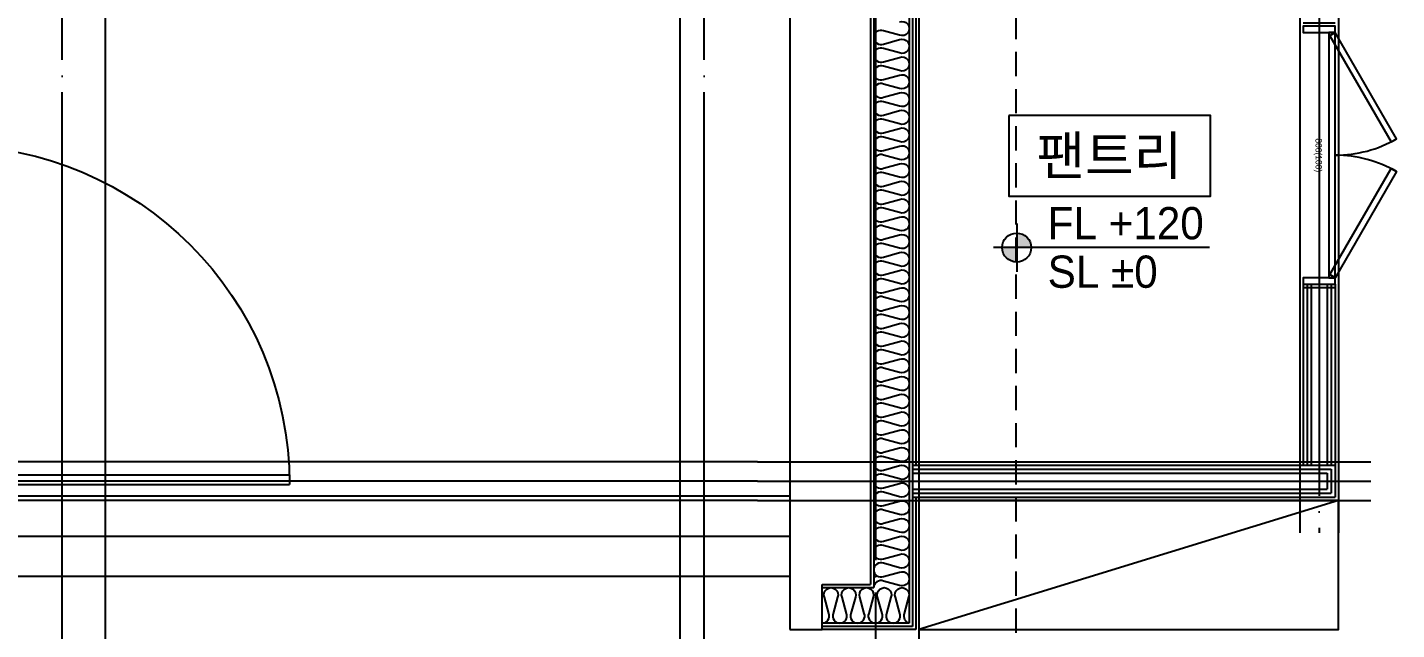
# Model space of a CAD drawing. Header units: millimetres. Extents: x -24416 to 92204, y -190080 to 23760.
# Drawn here: x 60927 to 65169, y -9857 to -7991 of the extents above; entities that cross this region are included whole.
import ezdxf
from ezdxf.enums import TextEntityAlignment as Align
from ezdxf.xclip import XClip

# ---------------------------------------------------------------- set-up
doc = ezdxf.new("R2010")
doc.units = ezdxf.units.MM
doc.header["$LTSCALE"] = 50
doc.header["$XCLIPFRAME"] = 0
for name, pattern in [('AUDIT_D_220706163347-0', [0]), ('CEN', [62, 60, -1, 0, -1]), ('HID', [2.3, 1.5, -0.8])]:
    doc.linetypes.add(name, pattern=pattern)
for name, color, linetype in [('A-레벨', 7, 'AUDIT_D_220706163347-0'), ('A-창호부호', 4, 'Continuous'), ('CEN_CON', 1, 'CEN'), ('CEN_WALL', 12, 'CEN'), ('CONC', 2, 'Continuous'), ('dan1', 7, 'HID'), ('DOOR', 4, 'Continuous'), ('FUR', 4, 'Continuous'), ('INS', 8, 'Continuous'), ('WAL_DRY', 7, 'Continuous'), ('실명', 3, 'AUDIT_D_220706163347-0'), ('실명박스', 7, 'AUDIT_D_220706163347-0')]:
    doc.layers.add(name, color=color, linetype=linetype)
for name, color, linetype, plot in [('AA-XXXX-MC', 153, 'AUDIT_D_220706163347-0', False), ('Def-PrintX', 147, 'Continuous', False), ('MC', 135, 'Continuous', False), ('X - 단위세대$0$0_임시', 134, 'Continuous', False)]:
    doc.layers.add(name, color=color, linetype=linetype, plot=plot)
doc.styles.add('HAUD01', font='Dotum.ttf')
doc.styles.add('HAUD02', font='Dotum.ttf', dxfattribs={"width": 0.8})
doc.styles.get("Standard").update_dxf_attribs({"font": 'txt', "bigfont": 'whgtxt.shx'})

# ---------------------------------------------------------------- blocks, each defined once
blk = doc.blocks.new('DOOR-800(100)')
at = {"layer": 'DOOR'}
for points in [[(359.1, 272.7), (349.1, 290), (20, 100), (30, 82.7)], [(440.9, 272.7), (450.9, 290), (780, 100), (770, 82.7)], [(20, 100), (0, 100), (0, 0), (20, 0)], [(780, 80), (780, 100), (20, 100), (20, 80)], [(800, 100), (780, 100), (780, 0), (800, 0)]]:
    blk.add_lwpolyline(points, close=True, dxfattribs=at)
for centre, start, end in [((20, 100), 0, 30), ((780, 100), 150, 180)]:
    blk.add_arc(centre, 380, start, end, dxfattribs=at)
at = {"layer": 'X - 단위세대$0$0_임시'}
for p, q in [((-10, 0), (-10, 100)), ((810, 0), (810, 100))]:
    blk.add_line(p, q, dxfattribs=at)
at = {"layer": 'X - 단위세대$0$0_임시', "style": 'HAUD02'}
blk.add_text('800(100)', height=20, dxfattribs=at).set_placement((400.3, 46.2), align=Align.MIDDLE)
blk = doc.blocks.new('U-76B(확장)', base_point=(4647231.1, 20750.39))
at = {"layer": 'CEN_CON'}
blk.add_line((12890, 8015), (7670, 8015), dxfattribs=at)
at = {"layer": 'CEN_WALL'}
for p, q in [((10135, 8380), (10135, 6480)), ((13090, 6640), (9975, 6640))]:
    blk.add_line(p, q, dxfattribs=at)
at = {"layer": 'CONC'}
for p, q in [((15030, 8280), (9675, 8280)), ((9675, 8280), (9675, 8180)), ((9675, 8180), (9815, 8180)), ((9815, 8180), (9815, 8030)), ((15043, 8030), (9815, 8030))]:
    blk.add_line(p, q, dxfattribs=at)
at = {"layer": 'dan1'}
blk.add_line((15030, 7580), (8065, 7580), dxfattribs=at)
at = {"layer": 'FUR'}
blk.add_lwpolyline([(10075, 6580), (10075, 7880), (9675, 7880), (9675, 6580), (10075, 6580), (9675, 7880)], dxfattribs=at)
at = {"layer": 'INS'}
for p, q in [((9695, 7910), (9695, 8180)), ((9805, 8180), (9805, 8020)), ((15030, 8020), (9805, 8020)), ((15030, 7910), (9695, 7910))]:
    blk.add_line(p, q, dxfattribs=at)
for points in [[(9695, 8180, 0.5248557), (9724.81, 8159.43), (9775.19, 8173.07, -1.4491979), (9775.19, 8131.93), (9724.81, 8145.57, 0.5248557), (9695, 8125, 0.5248557), (9724.81, 8104.43), (9775.19, 8118.07, -1.4491979), (9775.19, 8076.93), (9724.81, 8090.57, 0.5248557), (9695, 8070, 0.5248557), (9724.81, 8049.43), (9775.19, 8063.07, -1.4491979), (9775.19, 8021.93), (9724.81, 8035.57, 0.5248557), (9695, 8015, 0.5248557), (9724.81, 7994.43), (9775.19, 8008.07, -1.4491979), (9775.19, 7966.93), (9724.81, 7980.57, 0.5248557), (9695, 7960, 0.5248557), (9724.81, 7939.43), (9775.19, 7953.07, -1.4491979), (9775.19, 7911.93), (9724.81, 7925.57, 0.4538177), (9695.58, 7910, 0.4538177)], [(11558.07, 7939.81, -1.4491979), (11516.93, 7939.81), (11530.57, 7990.19, 0.5248557), (11510, 8020, 0.5248557), (11489.43, 7990.19), (11503.07, 7939.81, -1.4491979), (11461.93, 7939.81), (11475.57, 7990.19, 0.5248557), (11455, 8020, 0.5248557), (11434.43, 7990.19), (11448.07, 7939.81, -1.4491979), (11406.93, 7939.81), (11420.57, 7990.19, 0.5248557), (11400, 8020, 0.5248557), (11379.43, 7990.19), (11393.07, 7939.81, -1.4491979), (11351.93, 7939.81), (11365.57, 7990.19, 0.5248557), (11345, 8020, 0.5248557), (11324.43, 7990.19), (11338.07, 7939.81, -1.4491979), (11296.93, 7939.81), (11310.57, 7990.19, 0.5248557), (11290, 8020, 0.5248557), (11269.43, 7990.19), (11283.07, 7939.81, -1.4491979), (11241.93, 7939.81), (11255.57, 7990.19, 0.5248557), (11235, 8020, 0.5248557), (11214.43, 7990.19), (11228.07, 7939.81, -1.4491979), (11186.93, 7939.81), (11200.57, 7990.19, 0.5248557), (11180, 8020, 0.5248557), (11159.43, 7990.19), (11173.07, 7939.81, -1.4491979), (11131.93, 7939.81), (11145.57, 7990.19, 0.5248557), (11125, 8020, 0.5248557), (11104.43, 7990.19), (11118.07, 7939.81, -1.4491979), (11076.93, 7939.81), (11090.57, 7990.19, 0.5248557), (11070, 8020, 0.5248557), (11049.43, 7990.19), (11063.07, 7939.81, -1.4491979), (11021.93, 7939.81), (11035.57, 7990.19, 0.5248557), (11015, 8020, 0.5248557), (10994.43, 7990.19), (11008.07, 7939.81, -1.4491979), (10966.93, 7939.81), (10980.57, 7990.19, 0.5248557), (10960, 8020, 0.5248557), (10939.43, 7990.19), (10953.07, 7939.81, -1.4491979), (10911.93, 7939.81), (10925.57, 7990.19, 0.5248557), (10905, 8020, 0.5248557), (10884.43, 7990.19), (10898.07, 7939.81, -1.4491979), (10856.93, 7939.81), (10870.57, 7990.19, 0.5248557), (10850, 8020, 0.5248557), (10829.43, 7990.19), (10843.07, 7939.81, -1.4491979), (10801.93, 7939.81), (10815.57, 7990.19, 0.5248557), (10795, 8020, 0.5248557), (10774.43, 7990.19), (10788.07, 7939.81, -1.4491979), (10746.93, 7939.81), (10760.57, 7990.19, 0.5248557), (10740, 8020, 0.5248557), (10719.43, 7990.19), (10733.07, 7939.81, -1.4491979), (10691.93, 7939.81), (10705.57, 7990.19, 0.5248557), (10685, 8020, 0.5248557), (10664.43, 7990.19), (10678.07, 7939.81, -1.4491979), (10636.93, 7939.81), (10650.57, 7990.19, 0.5248557), (10630, 8020, 0.5248557), (10609.43, 7990.19), (10623.07, 7939.81, -1.4491979), (10581.93, 7939.81), (10595.57, 7990.19, 0.5248557), (10575, 8020, 0.5248557), (10554.43, 7990.19), (10568.07, 7939.81, -1.4491979), (10526.93, 7939.81), (10540.57, 7990.19, 0.5248557), (10520, 8020, 0.5248557), (10499.43, 7990.19), (10513.07, 7939.81, -1.4491979), (10471.93, 7939.81), (10485.57, 7990.19, 0.5248557), (10465, 8020, 0.5248557), (10444.43, 7990.19), (10458.07, 7939.81, -1.4491979), (10416.93, 7939.81), (10430.57, 7990.19, 0.5248557), (10410, 8020, 0.5248557), (10389.43, 7990.19), (10403.07, 7939.81, -1.4491979), (10361.93, 7939.81), (10375.57, 7990.19, 0.5248557), (10355, 8020, 0.5248557), (10334.43, 7990.19), (10348.07, 7939.81, -1.4491979), (10306.93, 7939.81), (10320.57, 7990.19, 0.5248557), (10300, 8020, 0.5248557), (10279.43, 7990.19), (10293.07, 7939.81, -1.4491979), (10251.93, 7939.81), (10265.57, 7990.19, 0.5248557), (10245, 8020, 0.5248557), (10224.43, 7990.19), (10238.07, 7939.81, -1.4491979), (10196.93, 7939.81), (10210.57, 7990.19, 0.5248557), (10190, 8020, 0.5248557), (10169.43, 7990.19), (10183.07, 7939.81, -1.4491979), (10141.93, 7939.81), (10155.57, 7990.19, 0.5248557), (10135, 8020, 0.5248557), (10114.43, 7990.19), (10128.07, 7939.81, -1.4491979), (10086.93, 7939.81), (10100.57, 7990.19, 0.5248557), (10080, 8020, 0.5248557), (10059.43, 7990.19), (10073.07, 7939.81, -1.4491979), (10031.93, 7939.81), (10045.57, 7990.19, 0.5248557), (10025, 8020, 0.5248557), (10004.43, 7990.19), (10018.07, 7939.81, -1.4491979), (9976.93, 7939.81), (9990.57, 7990.19, 0.5248557), (9970, 8020, 0.5248557), (9949.43, 7990.19), (9963.07, 7939.81, -1.4491979), (9921.93, 7939.81), (9935.57, 7990.19, 0.5248557), (9915, 8020, 0.5248557), (9894.43, 7990.19), (9908.07, 7939.81, -1.4491979), (9866.93, 7939.81), (9880.57, 7990.19, 0.5248557), (9860, 8020, 0.5248557), (9839.43, 7990.19), (9853.07, 7939.81, -1.4491979), (9811.93, 7939.81), (9825.57, 7990.19, 0.5248557), (9805, 8020)]]:
    blk.add_lwpolyline(points, format="xyb", dxfattribs=at)
at = {"layer": 'MC'}
for p, q in [((10075, 8380), (10075, 6480)), ((10195, 8380), (10195, 6480)), ((12880, 7880), (7670, 7880)), ((13080, 6700), (9975, 6700)), ((13080, 6580), (9975, 6580))]:
    blk.add_line(p, q, dxfattribs=at)
at = {"layer": 'WAL_DRY'}
for p, q in [((9675, 7890), (9675, 8180)), ((9685, 7900), (9685, 8180)), ((12180, 7900), (9685, 7900)), ((10085, 7900), (10085, 6590)), ((10097.5, 7900), (10097.5, 6602.5)), ((10110, 7900), (10110, 6615)), ((10160, 7900), (10160, 6615)), ((10172.5, 7900), (10172.5, 6602.5)), ((10185, 7900), (10185, 6590)), ((10085, 7890), (9675, 7890)), ((12105, 7890), (10185, 7890)), ((10745, 6690), (10185, 6690)), ((10745, 6677.5), (10185, 6677.5)), ((10745, 6665), (10185, 6665)), ((10185, 6590), (10085, 6590)), ((10172.5, 6602.5), (10097.5, 6602.5)), ((10160, 6615), (10110, 6615)), ((10745, 6615), (10185, 6615)), ((10745, 6602.5), (10185, 6602.5)), ((10745, 6590), (10185, 6590))]:
    blk.add_line(p, q, dxfattribs=at)
at = {"layer": 'DOOR', "rotation": 180}
blk.add_blockref('DOOR-800(100)', (11545, 6690), dxfattribs=at)
blk = doc.blocks.new('A$Cb33ca4a3')
at = {"layer": 'A-레벨'}
h = blk.add_hatch(color=256, dxfattribs=at)
h.paths.add_polyline_path([(63991.8, -32478.4), (63991.8, -32433.4), (63946.8, -32433.4, 0.414214)])
h.paths.add_polyline_path([(63991.8, -32388.4), (63991.8, -32433.4), (64036.8, -32433.4, 0.414214)])
for p, q in [((63991.8, -32358.4), (63991.8, -32508.4)), ((64589.5, -32433.4), (63919.8, -32433.4))]:
    blk.add_line(p, q, dxfattribs=at)
blk.add_circle((63991.8, -32433.4), 45, dxfattribs=at)
at = {"layer": 'A-레벨', "color": 4, "style": 'HAUD01'}
for s, p in [('FL +120', (64087.8, -32407.8)), ('SL %%P0', (64087.8, -32558))]:
    blk.add_text(s, height=100, dxfattribs=at).set_placement(p)
blk = doc.blocks.new('FSD 계단문 1100')
at = {"layer": 'DOOR'}
for p, q in [((25, 100), (25, 1150)), ((0, 100), (0, 0)), ((25, 100), (0, 100)), ((0, 0), (0, 100)), ((55, 100), (25, 100)), ((25, 70), (25, 100)), ((1100, 100), (1075, 100)), ((1075, 100), (1075, 70)), ((1100, 0), (1100, 100)), ((45, 70), (25, 70)), ((45, 30), (45, 70)), ((1075, 70), (1055, 70)), ((1055, 70), (1055, 30)), ((0, 0), (25, 0)), ((45, 30), (25, 0)), ((1055, 30), (1075, 0)), ((1075, 0), (1100, 0))]:
    blk.add_line(p, q, dxfattribs=at)
at = {"layer": 'DOOR', "color": 8}
for p, q in [((1075, 100), (55, 100)), ((1055, 70), (45, 70))]:
    blk.add_line(p, q, dxfattribs=at)
at = {"layer": 'DOOR'}
blk.add_lwpolyline([(55, 100), (55, 1150), (25, 1150)], dxfattribs=at)
at = {"layer": 'DOOR', "color": 8}
blk.add_arc((23.3, 98.3), 1051.7, 0.0932, 89.9068, dxfattribs=at)
at = {"layer": 'Def-PrintX'}
blk.add_text('FSD 계단문 1100', height=30, dxfattribs=at).set_placement((560, 43.8), align=Align.MIDDLE)
blk = doc.blocks.new('CO-102-MF', base_point=(243441.5, -43595.4))
at = {"layer": 'CEN_CON'}
blk.add_line((276836.5, -43650.4), (279686.5, -43650.4), dxfattribs=at)
at = {"layer": 'CONC'}
for p, q in [((276836.5, -43525.4), (279686.5, -43525.4)), ((279686.5, -43775.4), (276836.5, -43775.4))]:
    blk.add_line(p, q, dxfattribs=at)
at = {"layer": 'DOOR', "xscale": -1, "rotation": 270}
blk.add_blockref('FSD 계단문 1100', (276986.5, -43515.4), dxfattribs=at)

msp = doc.modelspace()

# ---------------------------------------------------------------- linework, layer by layer
at = {"layer": 'AA-XXXX-MC'}
for p, q in [((61169, -11192.1), (61169, -3505.5)), ((62949, -11192.1), (62949, -3505.5)), ((63189, -9337.1), (59628.8, -9337.1)), ((63189, -9457.1), (59628.8, -9457.1))]:
    msp.add_line(p, q, dxfattribs=at)
at = {"layer": 'CEN_CON'}
for p, q in [((61034, -11192.1), (61034, -3505.5)), ((63024, -11192.1), (63024, -3505.5)), ((63189, -9397.1), (59628.8, -9397.1))]:
    msp.add_line(p, q, dxfattribs=at)
at = {"layer": '실명박스'}
msp.add_lwpolyline([(63967.5, -8263.9), (63967.5, -8513.9), (64592.8, -8513.9), (64592.8, -8263.9)], close=True, dxfattribs=at)

# ---------------------------------------------------------------- block references
ref = msp.add_blockref('CO-102-MF', (27044, -9512.1))
XClip(ref).set_block_clipping_path([(276026.3244564179, -53915.4314149194), (288266.4609298812, -37588.839131526)])
ref = msp.add_blockref('U-76B(확장)', (50818.6, 4627699), dxfattribs=dict(rotation=90))
XClip(ref).set_block_clipping_path([(-300, -300), (16026.5922833934, 11940.1364734633)])
at = {"layer": 'A-창호부호'}
msp.add_blockref('A$Cb33ca4a3', (0, 23760), dxfattribs=at)

# ---------------------------------------------------------------- texts
at = {"layer": '실명', "style": 'HAUD01'}
msp.add_text('팬트리', height=120, dxfattribs=at).set_placement((64279, -8387.1), align=Align.MIDDLE)

doc.saveas('drawing.dxf')
